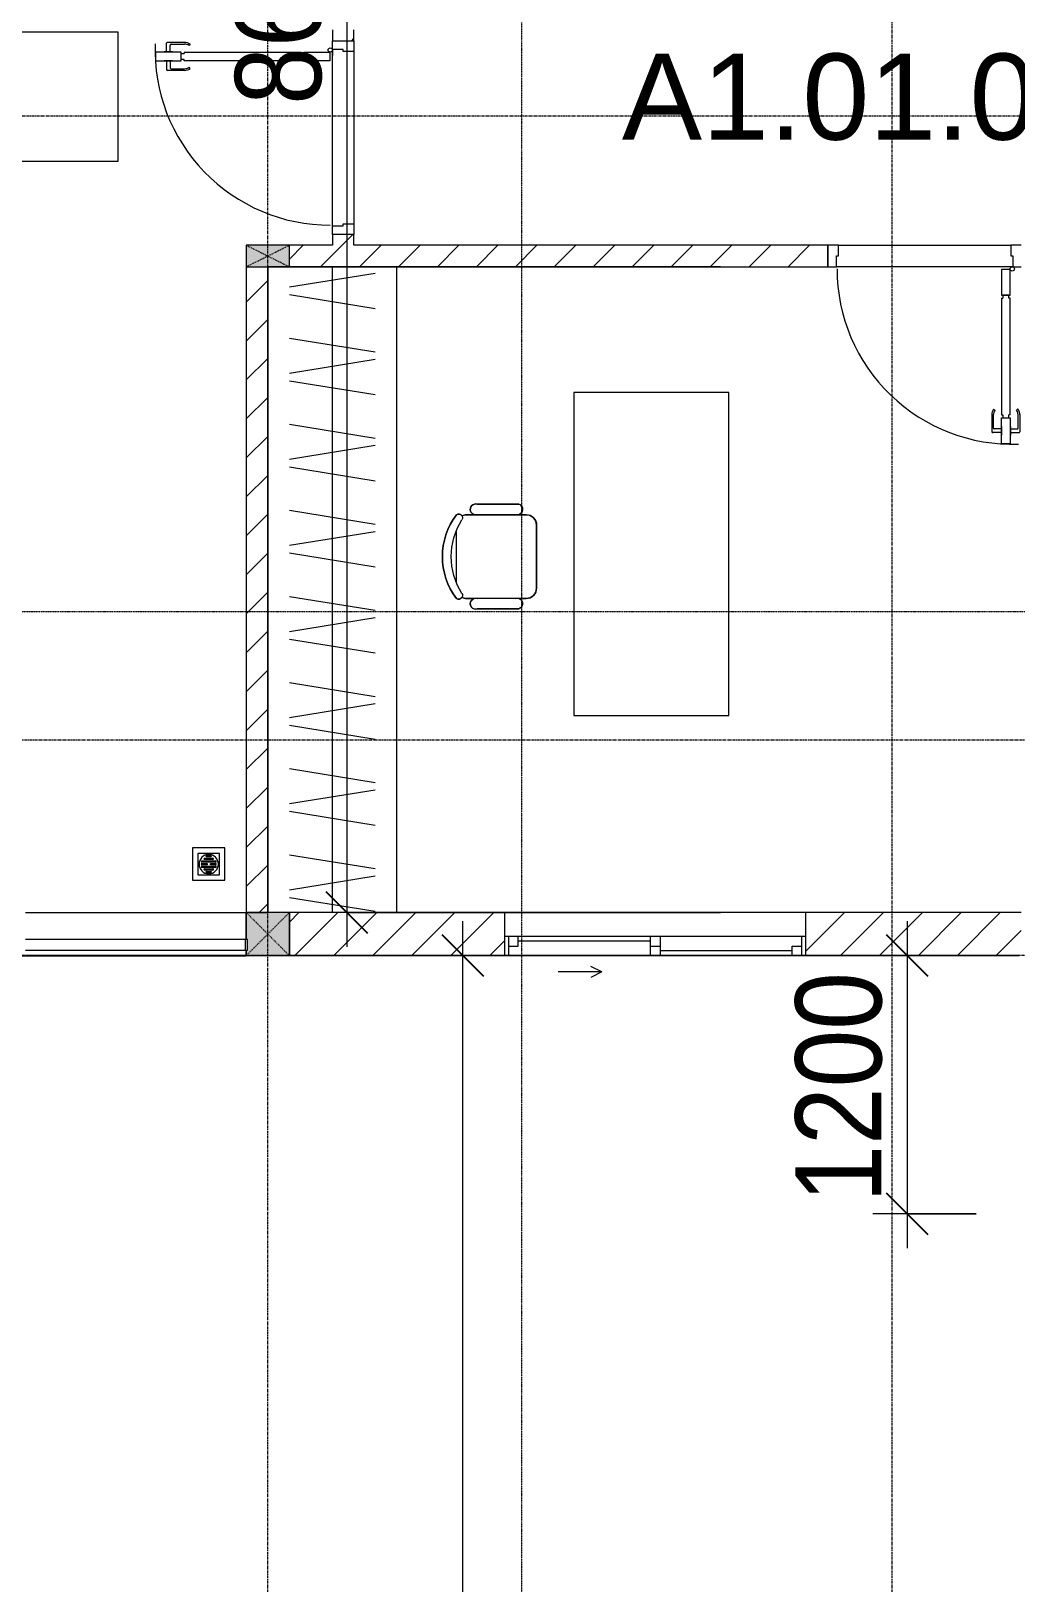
# Model space of a CAD drawing. Header units: millimetres. Extents: x 962 to 241049, y -15958 to 84407.
# Drawn here: x 108032 to 112607, y 21622 to 28832 of the extents above; entities that cross this region are included whole.
import ezdxf

# ---------------------------------------------------------------- set-up
doc = ezdxf.new("R2010")
doc.units = ezdxf.units.MM
for name, pattern in [('Dash', [6, 3, -3]), ('Dash Dot 3_16_', [7.9375, 4.7625, -1.5875, 0, -1.5875]), ('Grid Line', [22.225, 12.7, -3.175, 3.175, -3.175])]:
    doc.linetypes.add(name, pattern=pattern)
for name, color, linetype, lineweight in [('0-1', 7, 'Continuous', 5), ('A-ANNO-DIMS', 211, 'Continuous', 9), ('A-ANNO-DIMS-160', 211, 'Continuous', 9), ('A-AREA-IDEN', 2, 'Continuous', 9), ('A-DETL-GENF-1', 9, 'Continuous', 9), ('A-DOOR-1', 254, 'Continuous', 9), ('A-DOOR-2', 9, 'Continuous', 9), ('A-FLOR-1', 250, 'Continuous', 9), ('A-FLOR-2', 9, 'Continuous', 9), ('A-FLOR-HRAL-1', 254, 'Continuous', 9), ('A-FLOR-HRAL-2', 9, 'Continuous', 9), ('A-GLAZ', 151, 'Continuous', 9), ('A-WALL', 113, 'Continuous', 9), ('A-WALL-1', 253, 'Continuous', 18), ('A-WALL-2', 9, 'Continuous', 9), ('A-WALL-3', 113, 'Continuous', 18), ('A-WALL-PATT-1', 10, 'Continuous', 9), ('A-WALL-PATT-2', 111, 'Continuous', 9), ('G-ANNO-SYMB-1', 111, 'Dash Dot 3_16_', 18), ('G-IMPT-1', 254, 'Continuous', 9), ('I-FURN', 30, 'Continuous', 9), ('I-FURN-1', 254, 'Continuous', 9), ('M-EQPM', 50, 'Continuous', 9), ('S-COLS', 52, 'Continuous', 9), ('S-COLS-1', 52, 'Continuous', 5), ('S-COLS-4', 254, 'Continuous', 9), ('S-COLS-5', 253, 'Continuous', 18), ('S-COLS-6', 52, 'Continuous', 18), ('S-COLS-7', 52, 'Dash', 9), ('S-COLS-HDLN', 52, 'Dash', 9), ('S-COLS-HDLN-1', 9, 'Dash', 9), ('S-GRID-1', 1, 'Grid Line', 9)]:
    doc.layers.add(name, color=color, linetype=linetype, lineweight=lineweight)
doc.styles.add('Arial_11', font='arial_0.ttf', dxfattribs={"height": 400})
doc.styles.add('UTM Avo', font='UTM Avo.ttf', dxfattribs={"width": 0.9, "height": 400})
doc.dimstyles.new('1_Dim_chi_tiet_2_5', dxfattribs={"dimscale": 304.8, "dimtxt": 399.720379, "dimasz": 0.629921, "dimexe": 0.524934, "dimexo": 0.0625, "dimgap": 0.052493, "dimtad": 1, "dimdec": 0, "dimrnd": 5, "dimzin": 0, "dimdsep": 46, "dimtxsty": 'UTM Avo', "dimblk1": 'OBLIQUE', "dimblk2": 'OBLIQUE', "dimsah": 1, "dimcen": 0.09, "dimdle": 0.524934, "dimazin": 0, "dimtfac": 1, "dimtdec": 4, "dimtix": 1, "dimtmove": 0, "dimatfit": 3, "dimfxl": 1.049869, "dimfxlon": 1, "dimtvp": 1, "dimtolj": 1, "dimtzin": 0, "dimarcsym": 2})
doc.dimstyles.new('1_Dim_chi_tiet_2_5_1', dxfattribs={"dimscale": 304.8, "dimtxt": 399.720379, "dimasz": 0.629921, "dimexe": 0.524934, "dimexo": 0.0625, "dimgap": 0.052493, "dimtad": 1, "dimdec": 0, "dimrnd": 5, "dimzin": 0, "dimdsep": 46, "dimtxsty": 'UTM Avo', "dimblk1": 'OBLIQUE', "dimblk2": 'OBLIQUE', "dimsah": 1, "dimcen": 0.09, "dimdle": 0.524934, "dimazin": 0, "dimtfac": 1, "dimtdec": 4, "dimtix": 1, "dimtmove": 0, "dimatfit": 3, "dimfxl": 1.049869, "dimfxlon": 1, "dimtvp": 1, "dimtolj": 1, "dimtzin": 0, "dimarcsym": 2})
pattern_1 = [(45, (0, 0), (-90.50967, 90.50967), [])]

# ---------------------------------------------------------------- blocks, each defined once
blk = doc.blocks.new('NCV_TKTC_KET CAU_rvt-1-TKCS_MB TẦNG 1')
at = {"layer": 'A-FLOR-1'}
blk.add_line((44802.6, 24535.3), (45852.6, 24535.3), dxfattribs=at)
blk = doc.blocks.new('DOOR_CW_01 CANH MO-PANEL KINH - DIW_01-900x2200-CỬA GỖ VÂN LAMINATE-553393-TKCS_MB TẦNG 1')
at = {"layer": 'A-DETL-GENF-1'}
for p, q in [((-397, 872), (-357, 872)), ((-397, 752), (-397, 872)), ((-357, 872), (-357, 752)), ((-442, 737), (-442, 816.5)), ((-399, 820.5), (-438, 820.5)), ((-434, 799.5), (-434, 737)), ((-399, 803.5), (-430, 803.5)), ((-399, 831.8), (-397, 831.8)), ((-399, 792.2), (-399, 831.8)), ((-397, 792.2), (-397, 831.8)), ((-357, 792.2), (-357, 831.8)), ((-355, 831.8), (-357, 831.8)), ((-355, 792.2), (-355, 831.8)), ((-355, 820.5), (-316, 820.5)), ((-355, 803.5), (-324, 803.5)), ((-320, 799.5), (-320, 737)), ((-312, 737), (-312, 816.5)), ((-397, 792.2), (-399, 792.2)), ((-357, 752), (-397, 752)), ((-397, 738), (-391, 738)), ((-397, 738), (-397, 196)), ((-363, 752), (-391, 752)), ((-391, 752), (-391, 738)), ((-363, 738), (-363, 752)), ((-357, 738), (-363, 738)), ((-357, 792.2), (-355, 792.2)), ((-357, 196), (-357, 738)), ((-433.9, 711.2), (-427.3, 715.8)), ((-320.1, 711.2), (-326.7, 715.8)), ((-397, 196), (-391, 196)), ((-357, 182), (-397, 182)), ((-397, 182), (-397, 62)), ((-391, 196), (-391, 182)), ((-391, 182), (-363, 182)), ((-357, 196), (-363, 196)), ((-363, 182), (-363, 196)), ((-357, 62), (-357, 182)), ((-397, 62), (-357, 62))]:
    blk.add_line(p, q, dxfattribs=at)
blk.add_circle((-407, 60), 10, dxfattribs=at)
for centre, radius, start, end in [((-407, 60), 814, 360, 92), ((-438, 816.5), 4, 90, 180), ((-430, 799.5), 4, 90, 180), ((-324, 799.5), 4, 360, 90), ((-316, 816.5), 4, 0, 90), ((-397, 737), 45, 180, 215), ((-397, 737), 37, 180, 215), ((-357, 737), 37, 325, 0), ((-357, 737), 45, 325, 0)]:
    blk.add_arc(centre, radius, start, end, dxfattribs=at)
at = {"layer": 'A-DOOR-2'}
for p, q in [((-410, 50), (-448.4, 50)), ((-410, 0), (-410, 50)), ((-400, 0), (-410, 0)), ((-407, 50), (-382, 50)), ((-400, -50), (-400, 0)), ((410, 0), (400, 0)), ((400, 0), (400, -50)), ((450, 50), (410, 50)), ((410, 50), (410, 0)), ((450, -50), (450, 50)), ((-448.4, -50), (-400, -50)), ((400, -50), (450, -50))]:
    blk.add_line(p, q, dxfattribs=at)
blk = doc.blocks.new('TU DO LV A - TU DO LV A-V7-TKCS_MB TẦNG 1')
at = {"layer": 'I-FURN'}
for p, q in [((4.3, 101), (68.9, 499)), ((169, 101), (104.4, 499)), ((202.5, 101), (267.1, 499)), ((404.3, 101), (468.9, 499)), ((569, 101), (504.4, 499)), ((602.5, 101), (667.1, 499)), ((804.3, 101), (868.9, 499)), ((969, 101), (904.4, 499)), ((1002.5, 101), (1067.1, 499)), ((1204.3, 101), (1268.9, 499)), ((1369, 101), (1304.4, 499)), ((1402.5, 101), (1467.1, 499)), ((1604.3, 101), (1668.9, 499)), ((1769, 101), (1704.4, 499)), ((1802.5, 101), (1867.1, 499)), ((2004.3, 101), (2068.9, 499)), ((2169, 101), (2104.4, 499)), ((2202.5, 101), (2267.1, 499)), ((2404.3, 101), (2468.9, 499)), ((2569, 101), (2504.4, 499)), ((2602.5, 101), (2667.1, 499)), ((2804.3, 101), (2868.9, 499)), ((2969, 101), (2904.4, 499)), ((0, 300), (3000, 300)), ((0, 0), (3000, 0))]:
    blk.add_line(p, q, dxfattribs=at)
at = {"layer": 'I-FURN-1'}
blk.add_line((0, 0), (3000, 0), dxfattribs=at)
blk = doc.blocks.new('BAN LV A - BAN LV A_dwg_ban hoc2-348006-TKCS_MB TẦNG 1')
at = {"layer": 'I-FURN'}
for p, q in [((145.8, 437.4), (-145.8, 437.4)), ((-194.4, 388.8), (-194.4, 113.4)), ((194.4, 113.4), (194.4, 388.8)), ((-243, 354.4), (-243, 162)), ((194.4, 351.4), (194.4, 150.8)), ((243.7, 162), (243.7, 354.4)), ((-120.5, 64.8), (120.5, 64.8))]:
    blk.add_line(p, q, dxfattribs=at)
at = {"layer": 'I-FURN', "flags": 128}
blk.add_lwpolyline([(-737.8, 610.5), (-737.8, 1330.5), (-154.9, 1330.5), (762.2, 1330.5), (762.2, 610.5)], close=True, dxfattribs=at)
at = {"layer": 'I-FURN'}
for centre, radius, start, end in [((-145.8, 388.8), 48.6, 90, 180), ((145.8, 388.8), 48.6, 360, 90), ((-218.7, 347.3), 25.3, 343.7398, 163.7398), ((219.4, 347.3), 25.3, 16.2602, 170.70537), ((-218.7, 154.9), 25.3, 163.7398, 16.2602), ((219.4, 154.9), 25.3, 189.29463, 16.2602), ((-180.2, 75.4), 17.8, 57.97259, 216.69006), ((-145.8, 113.4), 48.6, 180, 207.58444), ((0, 359.3), 318.2, 237.57575, 302.42425), ((180.2, 75.4), 17.8, 323.30994, 122.02741), ((145.8, 113.4), 48.6, 332.41556, 0), ((0, 324), 324, 233.1301, 306.8699)]:
    blk.add_arc(centre, radius, start, end, dxfattribs=at)
blk = doc.blocks.new('BAN LV A - BAN LV A_dwg-348005-TKCS_MB TẦNG 1')
at = {"extrusion": (0, 0, -1), "zscale": -1, "rotation": 180}
blk.add_blockref('BAN LV A - BAN LV A_dwg_ban hoc2-348006-TKCS_MB TẦNG 1', (-729, 1383.7), dxfattribs=at)
blk = doc.blocks.new('BAN LV A - BAN LV A-348231-TKCS_MB TẦNG 1')
at = {"layer": 'I-FURN-1'}
for p, q in [((534.6, 1270.3), (534.6, 1235.9)), ((923.4, 1232.9), (923.4, 1270.3)), ((486, 1221.7), (486, 1029.3)), ((972.7, 1029.3), (972.7, 1221.7)), ((534.6, 1029.3), (534.6, 994.9)), ((923.4, 994.9), (923.4, 1032.3)), ((583.2, 946.3), (874.8, 946.3)), ((1491.2, 773.2), (-8.8, 773.2)), ((-8.8, 773.2), (-8.8, 53.2)), ((1491.2, 53.2), (1491.2, 773.2)), ((-8.8, 53.2), (1491.2, 53.2))]:
    blk.add_line(p, q, dxfattribs=at)
for centre, radius, start, end in [((729, 1059.7), 324, 53.1301, 126.8699), ((548.9, 1308.3), 17.8, 143.30994, 240.59603), ((909.2, 1308.3), 17.8, 299.40397, 36.69006), ((510.3, 1228.8), 25.3, 16.2602, 196.2602), ((583.2, 1270.3), 48.6, 152.41556, 180), ((874.8, 1270.3), 48.6, 360, 27.58444), ((948.4, 1228.8), 25.3, 343.7398, 170.70537), ((510.3, 1036.4), 25.3, 196.2602, 343.7398), ((948.4, 1036.4), 25.3, 189.29463, 343.7398), ((583.2, 994.9), 48.6, 180, 270), ((874.8, 994.9), 48.6, 270, 360)]:
    blk.add_arc(centre, radius, start, end, dxfattribs=at)
blk.add_blockref('BAN LV A - BAN LV A_dwg-348005-TKCS_MB TẦNG 1', (0, 0))
blk = doc.blocks.new('MAY GIAT - MAY GIAT_dwg-348053-TKCS_MB TẦNG 1')
at = {"layer": 'G-IMPT-1', "flags": 128}
blk.add_lwpolyline([(5, 596.6), (5, 2.3), (605, 2.3), (605, 596.6)], close=True, dxfattribs=at)
blk = doc.blocks.new('MAY GIAT - MAY GIAT-348233-TKCS_MB TẦNG 1')
at = {"layer": 'I-FURN-1'}
for p, q in [((5, 596.6), (5, 2.3)), ((605, 596.6), (5, 596.6)), ((605, 2.3), (605, 596.6)), ((5, 2.3), (605, 2.3))]:
    blk.add_line(p, q, dxfattribs=at)
blk.add_blockref('MAY GIAT - MAY GIAT_dwg-348053-TKCS_MB TẦNG 1', (0, 0))
blk = doc.blocks.new('Railing - 50 x 10mm-457210-TKCS_MB TẦNG 1')
at = {"layer": 'A-FLOR-HRAL-2'}
for p, q in [((25, 5), (-25, 5)), ((-25, 5), (-25, -5)), ((25, -5), (25, 5)), ((-25, -5), (25, -5))]:
    blk.add_line(p, q, dxfattribs=at)
blk = doc.blocks.new('Railing - Railing-641395-TKCS_MB TẦNG 1')
at = {"layer": 'A-FLOR-HRAL-2'}
for p, q in [((22939.1, 15351.2), (21919.1, 15351.2)), ((21919.1, 15301.2), (22939.1, 15301.2))]:
    blk.add_line(p, q, dxfattribs=at)
at = {"rotation": 90.00000000000001}
for p in [(21819.1, 15326.2), (22944.1, 15326.2)]:
    blk.add_blockref('Railing - 50 x 10mm-457210-TKCS_MB TẦNG 1', p, dxfattribs=at)
blk = doc.blocks.new('G1_SOF - BO TRU - 100x200-745959-TKCS_MB TẦNG 1')
at = {"layer": 'S-COLS'}
blk.add_hatch(color=256, dxfattribs=at).paths.add_polyline_path([(50, -100), (50, 100), (-50, 100), (-50, -100)])
at = {"layer": 'S-COLS-5'}
for p, q in [((50, 100), (-50, 100)), ((-50, 100), (-50, -100)), ((50, -100), (50, 100)), ((-50, -100), (50, -100))]:
    blk.add_line(p, q, dxfattribs=at)
at = {"layer": 'S-COLS-HDLN-1'}
for p, q in [((50, 100), (-50, -100)), ((-50, 100), (50, -100))]:
    blk.add_line(p, q, dxfattribs=at)
blk = doc.blocks.new('DOOR_CW_01 CANH MO-PANEL KINH - DIG_01-900x2200-CỬA NHÔM KÍNH-400860-TKCS_MB TẦNG 1')
at = {"layer": 'A-DETL-GENF-1'}
for p, q in [((-397, -182), (-397, -62)), ((-397, -62), (-357, -62)), ((-357, -62), (-357, -182)), ((-357, -182), (-397, -182)), ((-397, -196), (-391, -196)), ((-397, -738), (-397, -196)), ((-391, -196), (-391, -182)), ((-391, -182), (-363, -182)), ((-363, -182), (-363, -196)), ((-357, -196), (-363, -196)), ((-357, -196), (-357, -738)), ((-433.9, -711.2), (-427.3, -715.8)), ((-320.1, -711.2), (-326.7, -715.8)), ((-442, -737), (-442, -816.5)), ((-434, -799.5), (-434, -737)), ((-399, -792.2), (-399, -831.8)), ((-397, -792.2), (-399, -792.2)), ((-397, -738), (-391, -738)), ((-357, -752), (-397, -752)), ((-397, -752), (-397, -872)), ((-397, -792.2), (-397, -831.8)), ((-391, -752), (-391, -738)), ((-363, -752), (-391, -752)), ((-357, -738), (-363, -738)), ((-363, -738), (-363, -752)), ((-357, -872), (-357, -752)), ((-357, -792.2), (-357, -831.8)), ((-357, -792.2), (-355, -792.2)), ((-355, -792.2), (-355, -831.8)), ((-320, -799.5), (-320, -737)), ((-312, -737), (-312, -816.5)), ((-399, -820.5), (-438, -820.5)), ((-399, -803.5), (-430, -803.5)), ((-399, -831.8), (-397, -831.8)), ((-355, -831.8), (-357, -831.8)), ((-355, -803.5), (-324, -803.5)), ((-355, -820.5), (-316, -820.5)), ((-397, -872), (-357, -872))]:
    blk.add_line(p, q, dxfattribs=at)
blk.add_circle((-407, -60), 10, dxfattribs=at)
for centre, radius, start, end in [((-407, -60), 814, 268, 0), ((-397, -737), 45, 145, 180), ((-397, -737), 37, 145, 180), ((-357, -737), 37, 0, 35), ((-357, -737), 45, 360, 35), ((-438, -816.5), 4, 180, 270), ((-430, -799.5), 4, 180, 270), ((-324, -799.5), 4, 270, 0), ((-316, -816.5), 4, 270, 0)]:
    blk.add_arc(centre, radius, start, end, dxfattribs=at)
at = {"layer": 'A-DOOR-2'}
for p, q in [((-450, -50), (-450, 50)), ((-450, 50), (-400, 50)), ((-400, 50), (-400, 0)), ((400, 0), (400, 50)), ((400, 50), (450, 50)), ((450, 50), (450, -50)), ((-410, -50), (-450, -50)), ((-410, 0), (-410, -50)), ((-400, 0), (-410, 0)), ((-407, -50), (-382, -50)), ((410, 0), (400, 0)), ((410, -50), (410, 0)), ((450, -50), (410, -50))]:
    blk.add_line(p, q, dxfattribs=at)
blk = doc.blocks.new('NCV_TKTC_TANG 1_rvt-1-TKCS_MB TẦNG 1')
at = {"layer": 'A-WALL-PATT-1'}
h = blk.add_hatch(dxfattribs=at)
h.set_pattern_fill('FP_1', color=256, style=0, pattern_type=2)
h.set_pattern_definition(pattern_1)
h.paths.add_polyline_path([(46352.6, 27836.9), (46352.6, 27886.9), (46252.6, 27886.9), (46252.6, 27836.9)])
h.paths.add_polyline_path([(46352.6, 28786.9), (46352.6, 28836.9), (46252.6, 28836.9), (46252.6, 28786.9)])
h = blk.add_hatch(dxfattribs=at)
h.set_pattern_fill('FP_1', color=256, style=0, pattern_type=2)
h.set_pattern_definition(pattern_1)
h.paths.add_polyline_path([(48554.2, 27736.9), (48554.2, 27836.9), (46052.6, 27836.9), (46052.6, 27736.9), (48055.4, 27736.9)])
h = blk.add_hatch(dxfattribs=at)
h.set_pattern_fill('FP_1', color=256, style=0, pattern_type=2)
h.set_pattern_definition(pattern_1)
h.paths.add_polyline_path([(45952.6, 24736.9), (45952.6, 27736.9), (45852.6, 27736.9), (45852.6, 24736.9)])
at = {"layer": 'A-FLOR-2'}
for p, q in [((46352.6, 28736.9), (46352.6, 27936.9)), ((48604.2, 27836.9), (49404.2, 27836.9)), ((46052.6, 27736.9), (45952.6, 27736.9)), ((45952.6, 27736.9), (45952.6, 24736.9)), ((46552.6, 27736.9), (46052.6, 27736.9)), ((48055.4, 27736.9), (46552.6, 27736.9)), ((49414.2, 27736.9), (48594.2, 27736.9)), ((46552.6, 24736.9), (47052.6, 24736.9)), ((47052.6, 24736.9), (48055.4, 24736.9))]:
    blk.add_line(p, q, dxfattribs=at)
at = {"layer": 'A-WALL-1'}
for p, q in [((46252.6, 28836.9), (46252.6, 28786.9)), ((46252.6, 28786.9), (46352.6, 28786.9)), ((46352.6, 28786.9), (46352.6, 28836.9)), ((46252.6, 27836.9), (46052.6, 27836.9)), ((46352.6, 27886.9), (46252.6, 27886.9)), ((46252.6, 27886.9), (46252.6, 27836.9)), ((46352.6, 27836.9), (46352.6, 27886.9)), ((48554.2, 27836.9), (46352.6, 27836.9)), ((48554.2, 27736.9), (48554.2, 27836.9)), ((45852.6, 27736.9), (45852.6, 24736.9)), ((45952.6, 24736.9), (45952.6, 27736.9)), ((46052.6, 27736.9), (48554.2, 27736.9)), ((45852.6, 24736.9), (45952.6, 24736.9))]:
    blk.add_line(p, q, dxfattribs=at)
at = {"layer": 'A-WALL-2'}
for p, q in [((46252.6, 27926.9), (46252.6, 28746.9)), ((46352.6, 28736.9), (46352.6, 27936.9)), ((48604.2, 27836.9), (49404.2, 27836.9)), ((49414.2, 27736.9), (48594.2, 27736.9)), ((44827.6, 24736.9), (45852.2, 24736.9)), ((45852.2, 24611.9), (45852.2, 24736.9)), ((45852.2, 24536.9), (44827.6, 24536.9)), ((45852.2, 24536.9), (45852.2, 24561.9))]:
    blk.add_line(p, q, dxfattribs=at)
at = {"layer": 'A-DOOR-1'}
for name, p, rotation in [('DOOR_CW_01 CANH MO-PANEL KINH - DIG_01-900x2200-CỬA NHÔM KÍNH-400860-TKCS_MB TẦNG 1', (46302.6, 28336.9), 269.9999999999989), ('DOOR_CW_01 CANH MO-PANEL KINH - DIW_01-900x2200-CỬA GỖ VÂN LAMINATE-553393-TKCS_MB TẦNG 1', (49004.2, 27786.9), 180)]:
    blk.add_blockref(name, p, dxfattribs=dict(at, rotation=rotation))
at = {"layer": 'A-FLOR-HRAL-1'}
blk.add_blockref('Railing - Railing-641395-TKCS_MB TẦNG 1', (22908.5, 9260.7), dxfattribs=at)
at = {"layer": 'I-FURN-1'}
for name, p, rotation in [('MAY GIAT - MAY GIAT-348233-TKCS_MB TẦNG 1', (45259.2, 28222), 90), ('TU DO LV A - TU DO LV A-V7-TKCS_MB TẦNG 1', (46552.6, 24736.9), 89.99999999999993), ('BAN LV A - BAN LV A-348231-TKCS_MB TẦNG 1', (48147.4, 25661.2), 90.0000000000001)]:
    blk.add_blockref(name, p, dxfattribs=dict(at, rotation=rotation))
at = {"layer": 'S-COLS-4', "rotation": 89.99999999999945}
blk.add_blockref('G1_SOF - BO TRU - 100x200-745959-TKCS_MB TẦNG 1', (45952.6, 27786.9), dxfattribs=at)
blk = doc.blocks.new('1_FAMILY RVT - W01-WxH 1400x1400xmm-389822-TKCS_MB TẦNG 1')
at = {"layer": 'A-GLAZ'}
for p, q in [((248.4, 172.39), (299.2, 197.79)), ((248.4, 172.39), (299.2, 146.99)), ((248.4, 172.39), (451.6, 172.39)), ((-700, 96.19), (-700, -103.81)), ((700, 96.19), (-700, 96.19)), ((-700, 96.19), (-636.5, 96.19)), ((-680.95, 96.19), (-680.95, 7.29)), ((-636.5, 96.19), (-22.225, 96.19)), ((-636.5, 96.19), (-636.5, 51.74)), ((-636.5, 73.965), (-22.225, 73.965)), ((-22.225, 7.29), (-22.225, 96.19)), ((-22.225, 96.19), (22.225, 96.19)), ((22.225, 96.19), (680.95, 96.19)), ((22.225, 96.19), (22.225, 7.29)), ((680.95, 96.19), (700, 96.19)), ((680.95, 96.19), (680.95, 7.29)), ((700, -103.81), (700, 96.19)), ((-700, 7.29), (-680.95, 7.29)), ((-636.5, 51.74), (-680.95, 51.74)), ((-680.95, 7.29), (-22.225, 7.29)), ((22.225, 51.74), (-22.225, 51.74)), ((-22.225, 7.29), (22.225, 7.29)), ((22.225, 29.515), (636.5, 29.515)), ((22.225, 7.29), (636.5, 7.29)), ((636.5, 51.74), (636.5, 7.29)), ((680.95, 51.74), (636.5, 51.74)), ((636.5, 7.29), (700, 7.29)), ((-700, -103.81), (700, -103.81))]:
    blk.add_line(p, q, dxfattribs=at)
blk = doc.blocks.new('TKTC_XREF_251221_MB TANG 1 - TKTC_XREF_260130_MB TANG 1_dwg_THU NUOC - THU NUOC-444531-TKCS_MB TẦNG 1-4202120-TKCS_MB TẦNG 1')
at = {"layer": 'M-EQPM'}
for p, q in [((-23.3, 10.8), (40.9, 10.8)), ((40.9, 4.8), (-23.3, 4.8)), ((-11, 23.3), (28.5, 23.3)), ((28.5, 17.3), (-11, 17.3)), ((-1.1, 35.6), (18.5, 35.6)), ((18.5, 29.6), (-1.1, 29.6)), ((-23.3, -13.6), (40.9, -13.6)), ((40.9, -19.6), (-23.3, -19.6)), ((-11, -26.1), (28.5, -26.1)), ((28.5, -32.1), (-11, -32.1)), ((-1.1, -38.5), (18.5, -38.5)), ((18.5, -44.5), (-1.1, -44.5))]:
    blk.add_line(p, q, dxfattribs=at)
at = {"layer": 'M-EQPM', "flags": 128}
for points in [[(83.7, -79.4), (83.7, 70.6), (-66.3, 70.6), (-66.3, -79.4)], [(58.7, -54.4), (58.7, 45.6), (-41.3, 45.6), (-41.3, -54.4)]]:
    blk.add_lwpolyline(points, close=True, dxfattribs=at)
for points in [[(-23.3, -1.2), (0.7, -1.2), (0.7, -7.2), (-23.3, -7.2)], [(40.9, -7.2), (16.7, -7.2), (16.7, -1.2), (40.9, -1.2)]]:
    blk.add_lwpolyline(points, dxfattribs=at)
at = {"layer": 'M-EQPM'}
for centre, radius, start, end in [((8.7, -4.4), 45, 360, 180), ((8.7, -4.4), 45, 360, 180), ((-23.3, 7.8), 3, 90, 270), ((-11, 20.3), 3, 90, 270), ((-1.1, 32.6), 3, 90, 270), ((18.5, 32.6), 3, 270, 90), ((28.5, 20.3), 3, 270, 90), ((40.9, 7.8), 3, 270, 90), ((8.7, -4.4), 45, 180, 360), ((8.7, -4.4), 45, 180, 360), ((-23.3, -4.2), 3, 90, 270), ((-23.3, -16.6), 3, 90, 270), ((-11, -29.1), 3, 90, 270), ((-1.1, -41.5), 3, 90, 270), ((18.5, -41.5), 3, 270, 90), ((28.5, -29.1), 3, 270, 90), ((40.9, -4.2), 3, 270, 90), ((40.9, -16.6), 3, 270, 90)]:
    blk.add_arc(centre, radius, start, end, dxfattribs=at)
blk = doc.blocks.new('TKTC_XREF_251221_MB TANG 1 - TKTC_XREF_260130_MB TANG 1_dwg-4202109-TKCS_MB TẦNG 1')
blk.add_blockref('TKTC_XREF_251221_MB TANG 1 - TKTC_XREF_260130_MB TANG 1_dwg_THU NUOC - THU NUOC-444531-TKCS_MB TẦNG 1-4202120-TKCS_MB TẦNG 1', (-157482.3, -376380.4))
blk = doc.blocks.new('TKTC_XREF_251221_MB TANG 1 - TKTC_XREF_251221_MB TANG 1-2038492-TKCS_MB TẦNG 1')
blk.add_blockref('TKTC_XREF_251221_MB TANG 1 - TKTC_XREF_260130_MB TANG 1_dwg-4202109-TKCS_MB TẦNG 1', (169499.1, 384109.7))
blk = doc.blocks.new('G1_SOF - BO TRU - 200x200-3050151-TKCS_MB TẦNG 1')
at = {"layer": 'S-COLS-HDLN'}
for p, q in [((-100, 100), (100, -100)), ((100, 100), (-100, -100))]:
    blk.add_line(p, q, dxfattribs=at)
blk = doc.blocks.new('DIMBLOCK147-TKCS_MB TẦNG 1')
at = {"layer": 'A-ANNO-DIMS-160'}
for p, q in [((110037.4, 17076.9), (110037.4, 24696.9)), ((109717.4, 24536.9), (110197.4, 24536.9)), ((110037.4, 24536.9), (109717.4, 24536.9)), ((109717.4, 17236.9), (110197.4, 17236.9)), ((110037.4, 17236.9), (109717.4, 17236.9))]:
    blk.add_line(p, q, dxfattribs=at)
at = {"layer": 'A-ANNO-DIMS-160', "lineweight": 25}
for p, q in [((110037.4, 24536.9), (109941.4, 24632.9)), ((110037.4, 24536.9), (110133.4, 24440.9)), ((110037.4, 17236.9), (109941.4, 17332.9)), ((110037.4, 17236.9), (110133.4, 17140.9))]:
    blk.add_line(p, q, dxfattribs=at)
at = {"layer": 'A-ANNO-DIMS-160', "color": 0, "insert": (109517.8, 20339.2), "char_height": 400, "width": 1314.636, "attachment_point": 1, "rotation": 90, "line_spacing_factor": 1.110334, "style": 'UTM Avo'}
blk.add_mtext('7300', dxfattribs=at)
blk = doc.blocks.new('_Oblique')
at = {"color": 0, "linetype": 'ByBlock', "lineweight": -2}
blk.add_line((-0.5, -0.5), (0.5, 0.5), dxfattribs=at)
blk = doc.blocks.new('DIMBLOCK191-TKCS_MB TẦNG 1')
at = {"layer": 'A-ANNO-DIMS-160'}
for p, q in [((109499.1, 33497.4), (109499.1, 24577.4)), ((109819.1, 33337.4), (109339.1, 33337.4)), ((109499.1, 33337.4), (109819.1, 33337.4)), ((109819.1, 24737.4), (109339.1, 24737.4)), ((109499.1, 24737.4), (109819.1, 24737.4))]:
    blk.add_line(p, q, dxfattribs=at)
at = {"layer": 'A-ANNO-DIMS-160', "lineweight": 25}
for p, q in [((109499.1, 33337.4), (109403.1, 33433.4)), ((109499.1, 33337.4), (109595.1, 33241.4)), ((109499.1, 24737.4), (109403.1, 24833.4)), ((109499.1, 24737.4), (109595.1, 24641.4))]:
    blk.add_line(p, q, dxfattribs=at)
at = {"layer": 'A-ANNO-DIMS-160', "color": 0, "insert": (108979.5, 28489.6), "char_height": 400, "width": 1314.636, "attachment_point": 1, "rotation": 90, "line_spacing_factor": 1.110334, "style": 'UTM Avo'}
blk.add_mtext('8600', dxfattribs=at)
blk = doc.blocks.new('DIMBLOCK351-TKCS_MB TẦNG 1')
at = {"layer": 'A-ANNO-DIMS-160'}
for p, q in [((112101.9, 24696.9), (112101.9, 23176.9)), ((112421.9, 24536.9), (111941.9, 24536.9)), ((112101.9, 24536.9), (112421.9, 24536.9)), ((112421.9, 23336.9), (111941.9, 23336.9)), ((112101.9, 23336.9), (112421.9, 23336.9))]:
    blk.add_line(p, q, dxfattribs=at)
at = {"layer": 'A-ANNO-DIMS-160', "lineweight": 25}
for p, q in [((112101.9, 24536.9), (112005.9, 24632.9)), ((112101.9, 24536.9), (112197.9, 24440.9)), ((112101.9, 23336.9), (112005.9, 23432.9)), ((112101.9, 23336.9), (112197.9, 23240.9))]:
    blk.add_line(p, q, dxfattribs=at)
at = {"layer": 'A-ANNO-DIMS-160', "color": 0, "insert": (111582.3, 23389.2), "char_height": 400, "width": 1314.636, "attachment_point": 1, "rotation": 90, "line_spacing_factor": 1.110334, "style": 'UTM Avo'}
blk.add_mtext('1200', dxfattribs=at)

msp = doc.modelspace()

# ---------------------------------------------------------------- hatches: boundary and pattern name
at = {"layer": 'A-WALL-PATT-2'}
h = msp.add_hatch(dxfattribs=at)
h.set_pattern_fill('FP_1', color=256, style=0, pattern_type=2)
h.set_pattern_definition([(45, (63179.03, 0), (-90.50967, 90.50967), [])])
h.paths.add_polyline_path([(112631.6, 24536.9), (112631.6, 24736.9), (111631.6, 24736.9), (111631.6, 24537.4), (112621.6, 24537.4)])
h.paths.add_polyline_path([(110231.6, 24537.4), (110231.6, 24736.9), (109231.6, 24736.9), (109231.6, 24537.4)])
at = {"layer": 'S-COLS-1'}
msp.add_hatch(color=256, dxfattribs=at).paths.add_polyline_path([(109231.6, 24536.9), (109231.6, 24736.9), (109031.6, 24736.9), (109031.6, 24611.9), (109036.6, 24611.9), (109036.6, 24561.9), (109031.6, 24561.9), (109031.6, 24536.9)])

# ---------------------------------------------------------------- linework, layer by layer
at = {"layer": 'A-WALL'}
for p, q in [((109231.6, 24736.9), (109231.6, 24537.4)), ((110231.6, 24536.9), (109231.6, 24536.9)), ((112621.6, 24536.9), (111631.6, 24536.9))]:
    msp.add_line(p, q, dxfattribs=at)
at = {"layer": 'A-WALL-3'}
for p, q in [((110231.6, 24736.9), (109231.6, 24736.9)), ((112631.6, 24736.9), (111631.6, 24736.9)), ((109231.6, 24537.4), (110231.6, 24537.4)), ((111631.6, 24537.4), (112621.6, 24537.4))]:
    msp.add_line(p, q, dxfattribs=at)
at = {"layer": 'G-ANNO-SYMB-1'}
for p, q in [((110310.4, 84025.7), (110310.4, 9773.9)), ((90628.5, 26135.3), (198105.9, 26135.3))]:
    msp.add_line(p, q, dxfattribs=at)
at = {"layer": 'S-COLS'}
msp.add_line((109231.6, 24537.4), (109231.6, 24736.9), dxfattribs=at)
at = {"layer": 'S-COLS-6'}
for p, q in [((109231.6, 24736.9), (109031.6, 24736.9)), ((109031.6, 24736.9), (109031.6, 24611.9)), ((109031.6, 24561.9), (109031.6, 24536.9)), ((109031.6, 24536.9), (109231.6, 24536.9)), ((109231.6, 24536.9), (109231.6, 24537.4))]:
    msp.add_line(p, q, dxfattribs=at)
at = {"layer": 'S-GRID-1'}
for p, q in [((109131.6, 15532), (109131.6, 78459.2)), ((112031.6, 15532), (112031.6, 78459.2)), ((192368.8, 28436.9), (96265.8, 28436.9)), ((190336.8, 25536.9), (98297.8, 25536.9)), ((192368.8, 24536.9), (96265.8, 24536.9))]:
    msp.add_line(p, q, dxfattribs=at)

# ---------------------------------------------------------------- block references
at = {"layer": '0-1'}
for name in ['NCV_TKTC_KET CAU_rvt-1-TKCS_MB TẦNG 1', 'NCV_TKTC_TANG 1_rvt-1-TKCS_MB TẦNG 1']:
    msp.add_blockref(name, (63179, 0), dxfattribs=at)
at = {"layer": 'A-GLAZ', "rotation": 180}
msp.add_blockref('1_FAMILY RVT - W01-WxH 1400x1400xmm-389822-TKCS_MB TẦNG 1', (110931.6, 24633.1), dxfattribs=at)
at = {"layer": 'M-EQPM'}
msp.add_blockref('TKTC_XREF_251221_MB TANG 1 - TKTC_XREF_251221_MB TANG 1-2038492-TKCS_MB TẦNG 1', (96831.6, 17236.9), dxfattribs=at)
at = {"layer": 'S-COLS-7'}
msp.add_blockref('G1_SOF - BO TRU - 200x200-3050151-TKCS_MB TẦNG 1', (109131.6, 24636.9), dxfattribs=at)

# ---------------------------------------------------------------- texts
at = {"layer": 'A-AREA-IDEN', "insert": (111894.9, 28321.5), "char_height": 400, "width": 2233.6, "attachment_point": 8, "line_spacing_factor": 0.936439, "style": 'Arial_11'}
msp.add_mtext('\\pt8,16,24,32,40,48,56,64,72,80,88,96,104,112,120,128,136,144,152,160,168,176,184,192,200,208,216,224,232,240,248,256;A1.01.01', dxfattribs=at)

# ---------------------------------------------------------------- dimensions: what is measured, and where the dimension line sits
at = {"layer": 'A-ANNO-DIMS'}
for base, p1, p2, dimstyle, override, picture, middle in [((109499.1, 24737.4), (109819.1, 33337.4), (109819.1, 24737.4), '1_Dim_chi_tiet_2_5', {"dimpost": '<>', "dimfxl": 8600}, 'DIMBLOCK191-TKCS_MB TẦNG 1', (109276.1, 29037.4)), ((110037.4, 24536.9), (109717.4, 17236.9), (109717.4, 24536.9), '1_Dim_chi_tiet_2_5', {"dimpost": '<>', "dimfxl": 7300}, 'DIMBLOCK147-TKCS_MB TẦNG 1', (109814.4, 20886.9)), ((112101.9, 23336.9), (112421.9, 24536.9), (112421.9, 23336.9), '1_Dim_chi_tiet_2_5_1', {"dimpost": '<>', "dimfxl": 1200}, 'DIMBLOCK351-TKCS_MB TẦNG 1', (111878.9, 23936.9))]:
    dim = msp.add_linear_dim(base=base, p1=p1, p2=p2, angle=90, dimstyle=dimstyle, override=override, dxfattribs=at)
    dim.commit()
    dim.dimension.update_dxf_attribs({"geometry": picture, "text_midpoint": middle})

doc.saveas('drawing.dxf')
